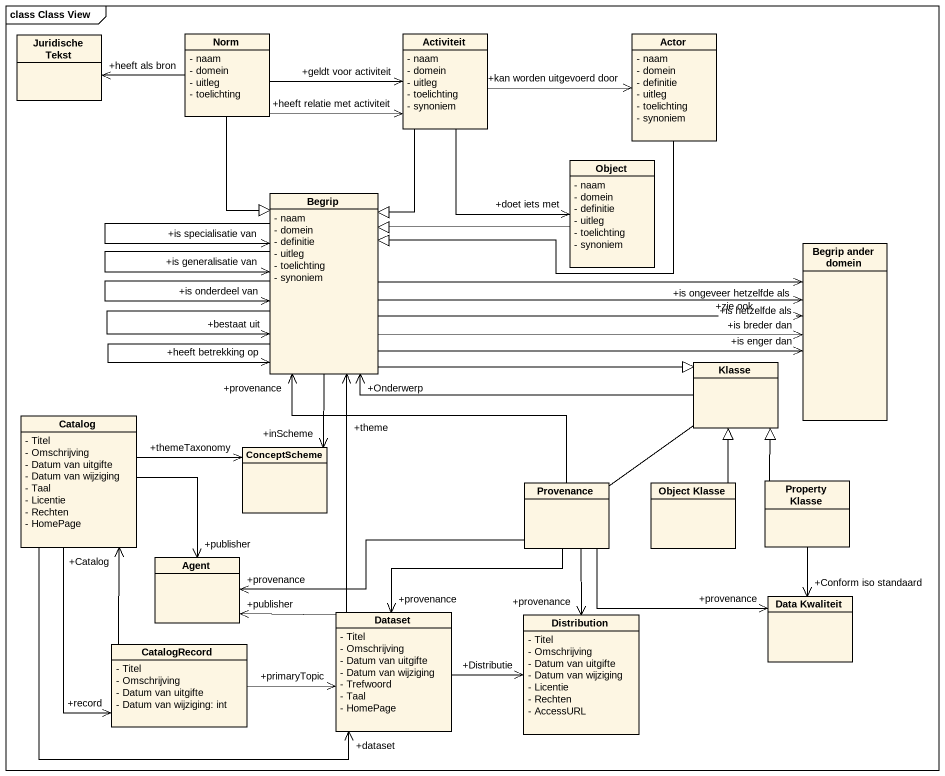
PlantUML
@startuml
mainframe class Class View
hide circle
hide empty members
skinparam classAttributeIconSize 0
class "Juridische Tekst" as Juridische_Tekst
class Norm {
  - naam
  - domein
  - uitleg
  - toelichting
}
class Activiteit {
  - naam
  - domein
  - uitleg
  - toelichting
  - synoniem
}
class "Actor" as Actor_ {
  - naam
  - domein
  - definitie
  - uitleg
  - toelichting
  - synoniem
}
class "Object" as Object_ {
  - naam
  - domein
  - definitie
  - uitleg
  - toelichting
  - synoniem
}
class Begrip {
  - naam
  - domein
  - definitie
  - uitleg
  - toelichting
  - synoniem
}
class "Begrip ander domein" as Begrip_ander_domein
class Klasse
class Catalog {
  - Titel
  - Omschrijving
  - Datum van uitgifte
  - Datum van wijziging
  - Taal
  - Licentie
  - Rechten
  - HomePage
}
class ConceptScheme
class Provenance
class "Object Klasse" as Object_Klasse
class "Property Klasse" as Property_Klasse
class "Agent" as Agent_
class "Data Kwaliteit" as Data_Kwaliteit
class Dataset {
  - Titel
  - Omschrijving
  - Datum van uitgifte
  - Datum van wijziging
  - Trefwoord
  - Taal
  - HomePage
}
class Distribution {
  - Titel
  - Omschrijving
  - Datum van uitgifte
  - Datum van wijziging
  - Licentie
  - Rechten
  - AccessURL
}
class CatalogRecord {
  - Titel
  - Omschrijving
  - Datum van uitgifte
  - Datum van wijziging: int
}
Norm -left-> "+heeft als bron" Juridische_Tekst
Norm -right-> "+geldt voor activiteit" Activiteit
Norm -right-> "+heeft relatie met activiteit" Activiteit
Norm --|> Begrip
Activiteit -right-> "+kan worden uitgevoerd door" Actor_
Activiteit --> "+doet iets met" Object_
Activiteit --|> Begrip
Actor_ -left-|> Begrip
Object_ -left-|> Begrip
Begrip --> "+heeft betrekking op" Begrip
Begrip --> "+is onderdeel van" Begrip
Begrip --> "+is generalisatie van" Begrip
Begrip --> "+bestaat uit" Begrip
Begrip --> "+is specialisatie van" Begrip
Begrip -right-> "+is breder dan" Begrip_ander_domein
Begrip -right-> "+is enger dan" Begrip_ander_domein
Begrip -right-> "+is ongeveer hetzelfde als" Begrip_ander_domein
Begrip -right-> "+is hetzelfde als" Begrip_ander_domein
Begrip -right-> "+zie ook" Begrip_ander_domein
Begrip -right-|> Klasse
Begrip --> "+inScheme" ConceptScheme
Klasse -left-> "+Onderwerp" Begrip
Catalog -right-> "+themeTaxonomy" ConceptScheme
Catalog --> "+publisher" Agent_
Catalog --> "+dataset" Dataset
Catalog --> "+record" CatalogRecord
Provenance -up-> "+provenance" Begrip
Provenance -up- Klasse
Provenance -left-> "+provenance" Agent_
Provenance -right-> "+provenance" Data_Kwaliteit
Provenance --> "+provenance" Dataset
Provenance --> "+provenance" Distribution
Object_Klasse -up-|> Klasse
Property_Klasse -up-|> Klasse
Property_Klasse --> "+Conform iso standaard" Data_Kwaliteit
Dataset -up-> "+theme" Begrip
Dataset -left-> "+publisher" Agent_
Dataset -right-> "+Distributie" Distribution
CatalogRecord -up-> "+Catalog" Catalog
CatalogRecord -right-> "+primaryTopic" Dataset
@enduml
